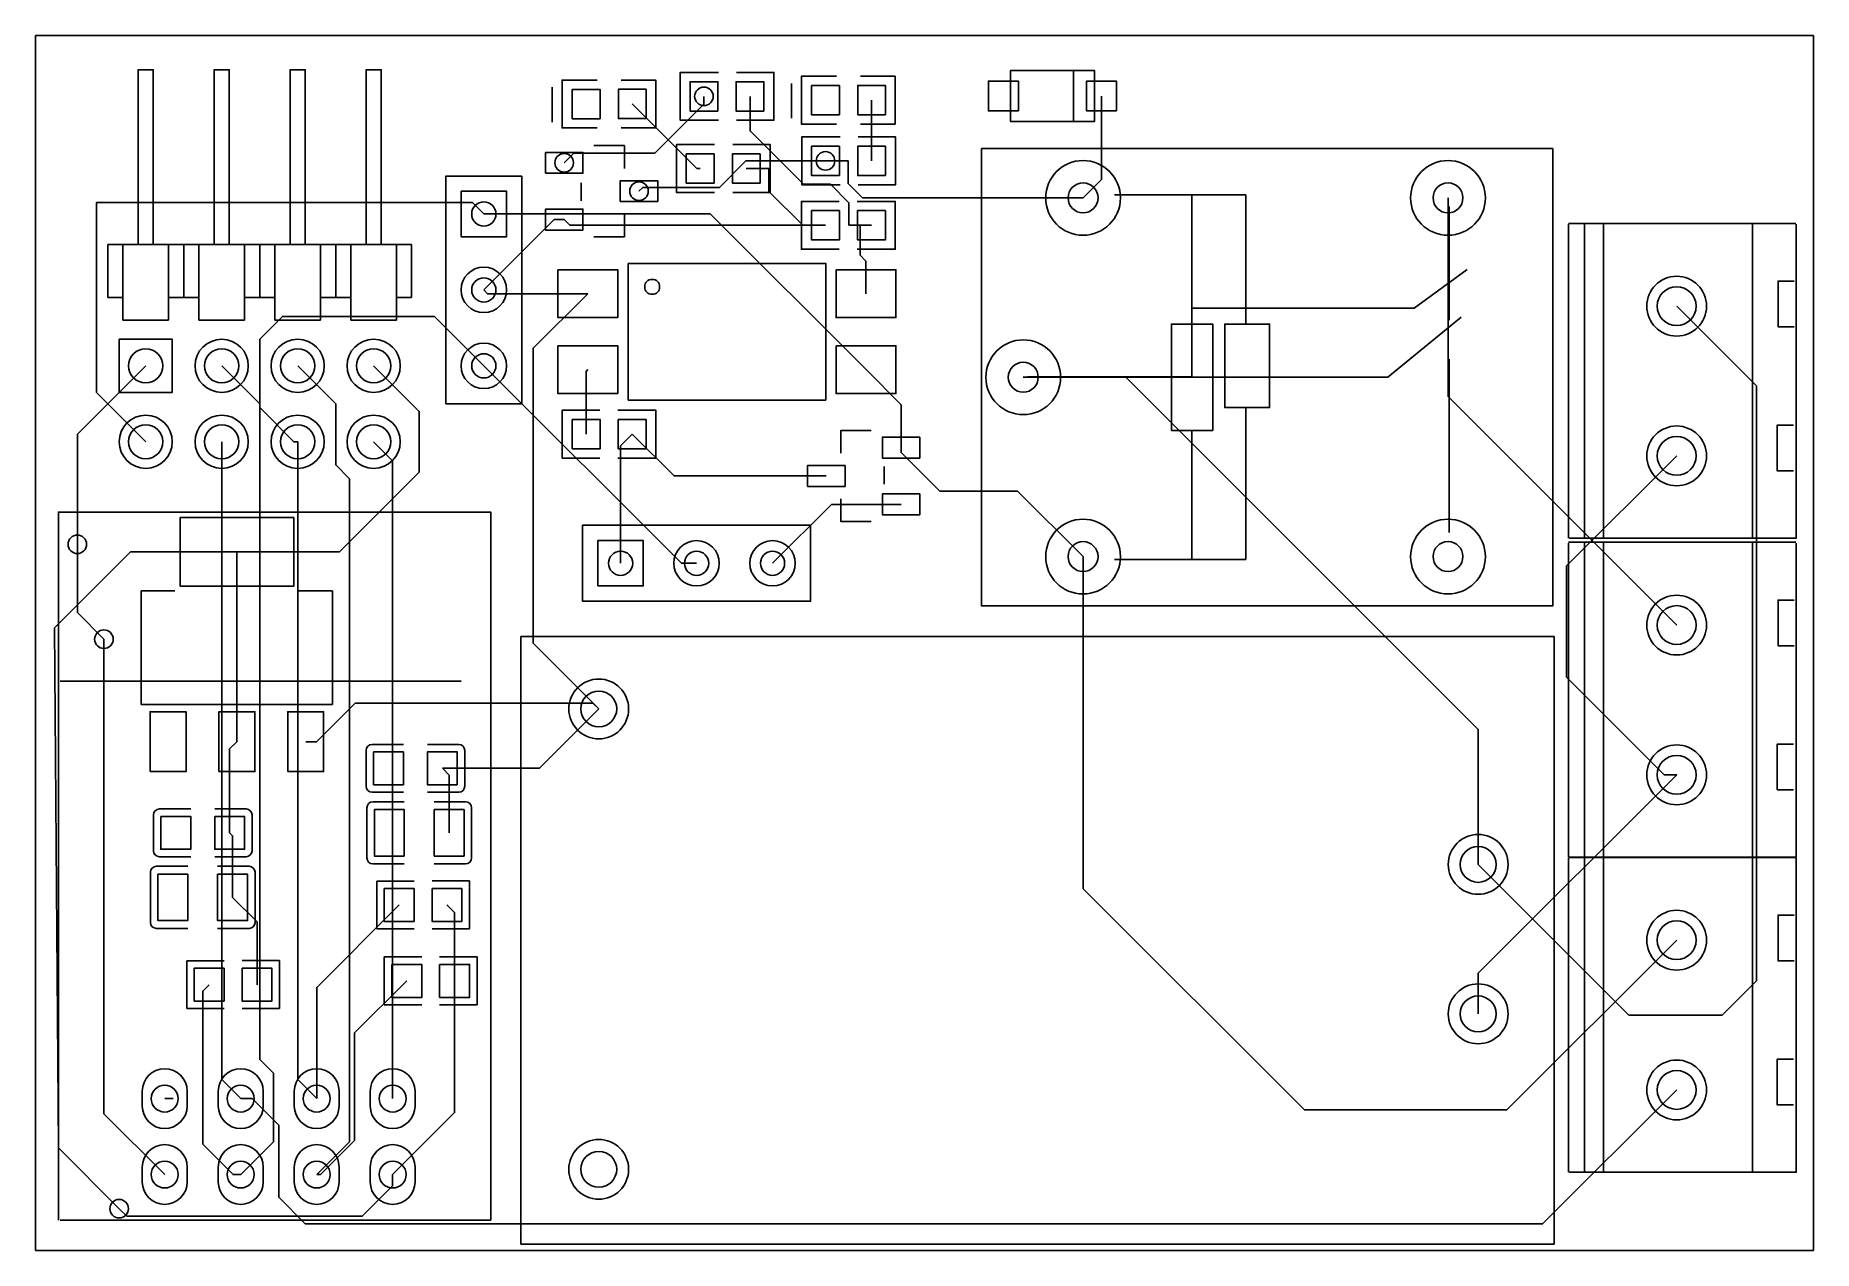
# Model space of a CAD drawing. Header units: millimetres. Extents: x 0 to 59.4, y 0 to 40.6.
import ezdxf

# ---------------------------------------------------------------- set-up
doc = ezdxf.new("R2010")
doc.units = ezdxf.units.MM

msp = doc.modelspace()

# ---------------------------------------------------------------- linework, layer by layer
for points in [[(0, 40.64), (59.436, 40.64)], [(59.436, 0), (0, 0), (0, 40.64)], [(59.436, 40.64), (59.436, 0)], [(3.429, 33.655), (3.429, 39.497), (3.937, 39.497), (3.937, 33.655)], [(5.969, 33.655), (5.969, 39.497), (6.477, 39.497), (6.477, 33.655)], [(8.509, 33.655), (8.509, 39.497), (9.017, 39.497), (9.017, 33.655)], [(11.049, 33.655), (11.049, 39.497), (11.557, 39.497), (11.557, 33.655)], [(22.83, 37.805), (22.814, 37.805), (21.552, 37.805), (21.552, 39.405), (22.83, 39.405)], [(23.432, 37.805), (24.686, 37.805), (24.686, 39.405), (23.432, 39.405)], [(26.778, 37.676), (26.726, 37.676), (25.603, 37.676), (25.603, 39.276), (26.778, 39.276)], [(27.578, 37.676), (28.737, 37.676), (28.737, 39.276), (27.578, 39.276)], [(35.396, 39.466), (32.596, 39.466)], [(32.596, 39.466), (32.596, 37.765)], [(34.697, 37.766), (34.697, 39.466)], [(35.396, 39.466), (35.396, 37.765)], [(17.272, 38.913), (17.272, 37.744)], [(18.777, 37.549), (18.725, 37.549), (17.602, 37.549), (17.602, 39.149), (18.777, 39.149)], [(19.577, 37.549), (20.736, 37.549), (20.736, 39.149), (19.577, 39.149)], [(25.273, 39.04), (25.273, 37.871)], [(22.344, 38.605), (22.344, 38.346), (20.701, 36.703), (17.993, 36.703), (17.673, 36.383)], [(19.949, 38.354), (22.11, 36.192), (22.217, 36.192)], [(23.886, 38.605), (23.886, 37.45), (25.672, 35.664), (26.579, 35.664), (27.191, 35.049), (27.191, 34.293)], [(27.95, 38.481), (27.95, 36.446)], [(35.019, 35.209), (35.636, 35.827), (35.636, 38.616)], [(35.396, 37.766), (32.597, 37.766)], [(19.685, 36.195), (19.685, 36.957), (18.669, 36.957)], [(22.703, 35.392), (22.687, 35.392), (21.425, 35.392), (21.425, 36.992), (22.703, 36.992)], [(23.305, 35.392), (24.559, 35.392), (24.559, 36.992), (23.305, 36.992)], [(26.894, 35.646), (26.878, 35.646), (25.616, 35.646), (25.616, 37.246), (26.894, 37.246)], [(27.496, 35.646), (28.75, 35.646), (28.75, 37.246), (27.496, 37.246)], [(26.408, 36.446), (23.746, 36.446), (22.86, 35.56), (20.3, 35.56), (20.173, 35.433)], [(26.408, 36.446), (27.165, 36.446)], [(27.165, 36.446), (27.165, 35.69), (27.645, 35.209), (35.019, 35.209)], [(18.237, 35.712), (18.237, 35.113)], [(23.759, 36.192), (24.516, 36.192)], [(24.516, 36.192), (24.516, 35.425), (25.649, 34.293)], [(26.86, 35.093), (25.606, 35.093), (25.606, 33.493), (26.86, 33.493)], [(27.462, 35.093), (27.478, 35.093), (28.74, 35.093), (28.74, 33.493), (27.462, 33.493)], [(36.068, 35.306), (38.656, 35.306), (38.656, 30.988), (37.973, 30.988), (37.973, 30.483), (37.973, 27.432), (39.357, 27.432), (39.357, 30.988), (37.973, 30.988)], [(36.068, 35.306), (40.457, 35.306), (40.457, 30.988), (39.756, 30.988), (39.756, 28.194), (41.257, 28.194), (41.257, 30.988), (40.005, 30.988)], [(54.864, 20.919), (47.219, 28.565), (47.219, 35.209)], [(14.986, 34.671), (14.605, 35.052), (2.032, 35.052), (2.032, 28.702), (3.683, 27.051)], [(27.763, 29.465), (22.557, 34.671), (14.986, 34.671)], [(17.673, 34.483), (17.338, 34.483), (14.986, 32.131)], [(17.673, 34.483), (17.863, 34.293), (26.406, 34.293)], [(19.685, 34.671), (19.685, 33.909), (18.669, 33.909)], [(47.256, 34.918), (47.256, 33.318)], [(26.406, 34.293), (25.649, 34.293)], [(27.569, 34.293), (27.191, 34.293)], [(27.948, 34.293), (27.569, 34.293)], [(27.569, 34.293), (27.569, 33.289), (27.762, 33.096)], [(47.256, 34.218), (47.256, 31.118)], [(58.843, 34.357), (51.243, 34.357)], [(51.243, 34.327), (51.243, 23.827)], [(51.783, 34.327), (51.783, 23.827)], [(52.413, 34.327), (52.413, 23.827)], [(57.403, 34.327), (57.403, 23.827)], [(58.863, 34.327), (58.863, 23.827)], [(2.413, 33.655), (12.573, 33.655)], [(2.413, 31.877), (2.413, 33.655)], [(2.921, 31.115), (2.921, 33.655)], [(4.445, 31.115), (4.445, 33.655)], [(4.953, 33.655), (4.953, 31.877)], [(5.461, 31.115), (5.461, 33.655)], [(6.985, 31.115), (6.985, 33.655)], [(7.493, 33.655), (7.493, 31.877)], [(8.001, 31.115), (8.001, 33.655)], [(9.525, 31.115), (9.525, 33.655)], [(10.033, 33.655), (10.033, 31.877)], [(10.541, 31.115), (10.541, 33.655)], [(12.065, 31.115), (12.065, 33.655)], [(12.573, 33.655), (12.573, 31.877)], [(27.762, 32.004), (27.762, 33.096)], [(33.157, 29.218), (38.656, 29.218), (38.656, 31.519), (46.088, 31.519), (47.856, 32.818)], [(14.986, 32.131), (15.113, 32.004), (18.464, 32.004)], [(58.795, 32.426), (58.255, 32.426), (58.255, 30.896), (58.795, 30.896)], [(2.413, 31.877), (2.921, 31.877)], [(4.445, 31.877), (5.461, 31.877)], [(6.985, 31.877), (8.001, 31.877)], [(9.525, 31.877), (10.541, 31.877)], [(12.065, 31.877), (12.573, 31.877)], [(18.464, 32.004), (16.637, 30.177), (16.637, 20.32), (17.257, 19.685), (18.828, 18.114)], [(54.864, 31.587), (57.531, 28.92), (57.531, 9.017), (56.388, 7.874), (53.266, 7.874), (48.227, 12.913)], [(2.921, 31.115), (4.445, 31.115)], [(5.461, 31.115), (6.985, 31.115)], [(14.986, 29.591), (13.335, 31.242), (8.255, 31.242), (7.493, 30.48), (7.493, 28.194), (8.636, 27.051), (8.763, 27.051)], [(8.001, 31.115), (9.525, 31.115)], [(10.541, 31.115), (12.065, 31.115)], [(33.782, 29.21), (45.212, 29.21), (47.656, 31.218)], [(47.256, 29.818), (47.256, 24.018)], [(47.256, 29.718), (47.256, 24.218)], [(3.683, 29.591), (1.397, 27.305), (1.397, 23.622)], [(6.223, 29.591), (7.493, 28.321), (7.493, 6.386), (7.953, 5.926), (7.953, 3.635), (6.858, 2.54)], [(6.731, 23.368), (10.16, 23.368), (12.827, 26.035), (12.827, 28.067), (11.303, 29.591)], [(8.763, 29.591), (10.033, 28.321), (10.033, 26.276), (10.493, 25.817), (10.493, 3.635), (9.398, 2.54)], [(14.986, 29.591), (21.59, 22.987), (22.098, 22.987)], [(18.464, 29.464), (18.406, 29.406), (18.406, 27.308)], [(27.763, 29.465), (28.936, 28.292), (28.936, 26.858)], [(48.228, 12.914), (48.228, 17.431), (36.449, 29.21), (33.02, 29.21)], [(18.859, 28.108), (17.605, 28.108), (17.605, 26.508), (18.859, 26.508)], [(19.461, 28.108), (19.477, 28.108), (20.739, 28.108), (20.739, 26.508), (19.461, 26.508)], [(40.456, 28.118), (40.457, 28.194), (40.457, 23.114), (36.068, 23.114)], [(26.924, 26.67), (26.924, 27.432), (27.94, 27.432)], [(38.656, 27.418), (38.656, 27.432), (38.656, 23.114), (36.068, 23.114)], [(58.765, 27.608), (58.225, 27.608), (58.225, 26.078), (58.765, 26.078)], [(6.223, 27.051), (6.223, 5.715), (6.858, 5.08)], [(8.763, 27.051), (8.763, 5.715), (9.398, 5.08)], [(11.303, 27.051), (11.938, 26.416), (11.938, 5.08)], [(19.947, 27.308), (19.558, 26.919), (19.558, 22.987)], [(19.947, 27.308), (21.347, 25.908), (26.436, 25.908)], [(28.936, 26.858), (28.936, 26.69), (30.226, 25.4), (32.829, 25.4), (35.019, 23.211)], [(28.372, 25.629), (28.372, 26.228)], [(54.864, 26.579), (51.181, 22.896), (51.181, 19.177), (54.447, 15.911), (54.864, 15.911)], [(26.924, 25.146), (26.924, 24.384), (27.94, 24.384)], [(0.762, 1.016), (0.762, 8.984), (0.762, 24.7), (15.218, 24.7), (15.218, 1.016), (0.818, 1.016)], [(28.936, 24.958), (26.609, 24.958), (24.638, 22.987)], [(58.873, 23.827), (51.273, 23.827)], [(6.731, 23.368), (3.175, 23.368), (0.635, 20.828), (0.762, 3.429), (2.794, 1.397)], [(2.286, 20.447), (1.397, 21.336), (1.397, 23.622)], [(6.731, 23.368), (6.731, 17.018)], [(54.864, 10.378), (49.185, 4.699), (42.418, 4.699), (35.019, 12.098), (35.019, 23.211)], [(58.843, 23.689), (51.243, 23.689)], [(51.243, 23.659), (51.243, 13.159)], [(51.783, 23.659), (51.783, 13.159)], [(52.413, 23.659), (52.413, 13.159)], [(57.403, 23.659), (57.403, 13.159)], [(58.863, 23.659), (58.863, 13.159)], [(3.531, 18.268), (3.531, 22.068)], [(4.656, 22.068), (3.531, 22.068)], [(9.931, 22.068), (8.806, 22.068)], [(9.931, 22.068), (9.931, 18.268)], [(58.795, 21.758), (58.255, 21.758), (58.255, 20.228), (58.795, 20.228)], [(4.318, 2.54), (2.286, 4.572), (2.286, 20.447)], [(0.818, 19.04), (14.224, 19.04)], [(9.931, 18.268), (3.531, 18.268)], [(9.031, 17.018), (9.39, 17.018), (10.683, 18.311)], [(18.829, 18.113), (18.631, 18.311), (10.683, 18.311)], [(13.6, 16.129), (16.843, 16.129), (18.828, 18.114)], [(6.731, 17.018), (6.488, 16.775), (6.488, 13.97)], [(11.05, 15.529), (11.05, 16.729)], [(11.25, 16.929), (11.3, 16.929)], [(12.3, 16.929), (11.3, 16.929)], [(13.1, 16.929), (14.1, 16.929)], [(14.15, 16.929), (14.1, 16.929)], [(14.35, 15.529), (14.35, 16.729)], [(58.765, 16.94), (58.225, 16.94), (58.225, 15.41), (58.765, 15.41)], [(13.6, 16.129), (13.827, 15.902), (13.827, 13.97)], [(54.864, 15.911), (48.228, 9.275), (48.228, 7.914)], [(11.25, 15.329), (11.3, 15.329)], [(12.327, 15.01), (11.277, 15.01)], [(12.3, 15.329), (11.3, 15.329)], [(13.1, 15.329), (14.1, 15.329)], [(13.327, 15.01), (14.377, 15.01)], [(14.15, 15.329), (14.1, 15.329)], [(3.938, 14.57), (3.938, 13.37)], [(4.138, 14.77), (4.188, 14.77)], [(5.188, 14.77), (4.188, 14.77)], [(5.988, 14.77), (6.988, 14.77)], [(7.038, 14.77), (6.988, 14.77)], [(7.238, 14.57), (7.238, 13.37)], [(11.077, 14.81), (11.077, 14.77)], [(11.077, 13.17), (11.077, 14.77)], [(14.577, 14.81), (14.577, 14.77)], [(14.577, 13.17), (14.577, 14.77)], [(6.488, 13.97), (6.588, 13.87), (6.588, 11.811)], [(4.138, 13.17), (4.188, 13.17)], [(5.188, 13.17), (4.188, 13.17)], [(5.988, 13.17), (6.988, 13.17)], [(7.038, 13.17), (6.988, 13.17)], [(11.077, 13.13), (11.077, 13.17)], [(14.577, 13.15), (14.577, 13.17)], [(14.577, 13.13), (14.577, 13.17)], [(58.843, 13.148), (51.243, 13.148)], [(51.243, 13.118), (51.243, 2.618)], [(58.873, 13.159), (51.273, 13.159)], [(51.783, 13.118), (51.783, 2.618)], [(52.413, 13.118), (52.413, 2.618)], [(57.403, 13.118), (57.403, 2.618)], [(58.863, 13.118), (58.863, 2.618)], [(3.838, 12.651), (3.838, 12.611)], [(3.838, 12.631), (3.838, 12.611)], [(3.838, 12.611), (3.838, 11.011)], [(5.088, 12.851), (4.038, 12.851)], [(6.088, 12.851), (7.138, 12.851)], [(7.338, 12.651), (7.338, 12.611)], [(7.338, 12.611), (7.338, 11.011)], [(12.327, 12.93), (11.277, 12.93)], [(13.327, 12.93), (14.377, 12.93)], [(11.404, 12.357), (11.404, 10.757)], [(12.654, 12.357), (11.404, 12.357)], [(13.255, 12.362), (14.505, 12.362)], [(14.505, 12.362), (14.505, 10.762)], [(6.589, 11.811), (7.404, 10.996), (7.404, 8.89)], [(12.154, 11.557), (9.398, 8.801), (9.398, 5.08)], [(13.754, 11.557), (14.008, 11.303), (14.008, 9.017)], [(3.838, 10.971), (3.838, 11.011)], [(5.088, 10.771), (4.038, 10.771)], [(6.088, 10.771), (7.138, 10.771)], [(7.338, 10.971), (7.338, 11.011)], [(12.654, 10.757), (11.404, 10.757)], [(13.255, 10.762), (14.505, 10.762)], [(58.795, 11.217), (58.255, 11.217), (58.255, 9.687), (58.795, 9.687)], [(5.054, 9.69), (5.054, 8.09)], [(6.304, 9.69), (5.054, 9.69)], [(6.905, 9.695), (8.155, 9.695)], [(8.155, 9.695), (8.155, 8.095)], [(11.658, 9.817), (11.658, 8.217)], [(12.908, 9.817), (11.658, 9.817)], [(13.509, 9.822), (14.759, 9.822)], [(14.759, 9.822), (14.759, 8.222)], [(12.408, 9.017), (10.668, 7.277), (10.668, 3.683), (9.525, 2.54), (9.398, 2.54)], [(14.008, 9.017), (14.008, 4.61), (11.938, 2.54)], [(5.804, 8.89), (5.588, 8.674), (5.588, 3.556), (6.604, 2.54), (6.858, 2.54)], [(6.304, 8.09), (5.054, 8.09)], [(6.905, 8.095), (8.155, 8.095)], [(12.908, 8.217), (11.658, 8.217)], [(13.509, 8.222), (14.759, 8.222)], [(58.765, 6.399), (58.225, 6.399), (58.225, 4.869), (58.765, 4.869)], [(54.864, 5.37), (50.383, 0.889), (9.017, 0.889), (8.128, 1.778), (8.128, 4.191), (7.239, 5.08), (6.858, 5.08)], [(4.597, 5.08), (4.318, 5.08)], [(2.794, 1.397), (3.048, 1.143), (10.922, 1.143), (11.938, 2.159), (11.938, 2.54)], [(58.873, 2.618), (51.273, 2.618)]]:
    msp.add_lwpolyline(points)
for points in [[(18.872, 37.859), (17.942, 37.859), (17.942, 38.839), (18.872, 38.839)], [(20.413, 37.864), (19.484, 37.864), (19.484, 38.844), (20.413, 38.844)], [(22.809, 38.115), (21.879, 38.115), (21.879, 39.095), (22.809, 39.095)], [(24.35, 38.115), (23.421, 38.115), (23.421, 39.095), (24.35, 39.095)], [(26.873, 37.986), (25.943, 37.986), (25.943, 38.966), (26.873, 38.966)], [(28.414, 37.991), (27.485, 37.991), (27.485, 38.971), (28.414, 38.971)], [(32.856, 38.116), (31.856, 38.116), (31.856, 39.116), (32.856, 39.116)], [(36.136, 38.116), (35.136, 38.116), (35.136, 39.116), (36.136, 39.116)], [(26.873, 35.956), (25.943, 35.956), (25.943, 36.936), (26.873, 36.936)], [(28.414, 35.956), (27.485, 35.956), (27.485, 36.936), (28.414, 36.936)], [(31.619, 36.859), (31.619, 21.56), (50.719, 21.56), (50.719, 36.859), (31.619, 36.859)], [(17.048, 36.033), (17.048, 36.733), (18.298, 36.733), (18.298, 36.033)], [(22.682, 35.702), (21.752, 35.702), (21.752, 36.682), (22.682, 36.682)], [(24.223, 35.702), (23.294, 35.702), (23.294, 36.682), (24.223, 36.682)], [(16.256, 35.941), (16.256, 28.321), (13.716, 28.321), (13.716, 35.941), (16.256, 35.941)], [(19.548, 35.083), (19.548, 35.783), (20.798, 35.783), (20.798, 35.083)], [(14.226, 35.431), (15.746, 35.431), (15.746, 33.911), (14.226, 33.911)], [(17.048, 34.133), (17.048, 34.833), (18.298, 34.833), (18.298, 34.133)], [(25.942, 34.783), (26.871, 34.783), (26.871, 33.803), (25.942, 33.803)], [(27.483, 34.783), (28.413, 34.783), (28.413, 33.803), (27.483, 33.803)], [(17.464, 32.804), (19.464, 32.804), (19.464, 31.204), (17.464, 31.204)], [(19.812, 33.02), (19.812, 28.448), (26.416, 28.448), (26.416, 33.02), (19.812, 33.02)], [(26.763, 32.804), (28.763, 32.804), (28.763, 31.203), (26.763, 31.203)], [(2.794, 30.48), (4.572, 30.48), (4.572, 28.702), (2.794, 28.702)], [(17.464, 30.264), (19.464, 30.264), (19.464, 28.664), (17.464, 28.664)], [(26.763, 30.265), (28.763, 30.265), (28.763, 28.665), (26.763, 28.665)], [(17.941, 27.798), (18.87, 27.798), (18.87, 26.818), (17.941, 26.818)], [(19.482, 27.798), (20.412, 27.798), (20.412, 26.818), (19.482, 26.818)], [(29.561, 27.208), (29.561, 26.508), (28.311, 26.508), (28.311, 27.208)], [(27.061, 26.258), (27.061, 25.558), (25.811, 25.558), (25.811, 26.258)], [(29.561, 25.308), (29.561, 24.608), (28.311, 24.608), (28.311, 25.308)], [(4.831, 22.218), (4.831, 24.518), (8.631, 24.518), (8.631, 22.218)], [(18.288, 24.257), (25.908, 24.257), (25.908, 21.717), (18.288, 21.717), (18.288, 24.257)], [(18.798, 22.227), (18.798, 23.747), (20.318, 23.747), (20.318, 22.227)], [(50.768, 0.214), (16.224, 0.214), (16.224, 20.534), (50.768, 20.534), (50.768, 0.214)], [(3.831, 16.018), (3.831, 18.018), (5.031, 18.018), (5.031, 16.018)], [(6.131, 16.018), (6.131, 18.018), (7.331, 18.018), (7.331, 16.018)], [(8.431, 16.018), (8.431, 18.018), (9.631, 18.018), (9.631, 16.018)], [(12.3, 15.579), (11.3, 15.579), (11.3, 16.679), (12.3, 16.679)], [(14.1, 15.579), (13.1, 15.579), (13.1, 16.679), (14.1, 16.679)], [(4.188, 14.52), (5.188, 14.52), (5.188, 13.42), (4.188, 13.42)], [(5.988, 14.52), (6.988, 14.52), (6.988, 13.42), (5.988, 13.42)], [(12.327, 13.195), (11.327, 13.195), (11.327, 14.745), (12.327, 14.745)], [(14.327, 13.195), (13.327, 13.195), (13.327, 14.745), (14.327, 14.745)], [(4.088, 12.586), (5.088, 12.586), (5.088, 11.036), (4.088, 11.036)], [(6.088, 12.586), (7.088, 12.586), (7.088, 11.036), (6.088, 11.036)], [(11.654, 12.107), (12.654, 12.107), (12.654, 11.007), (11.654, 11.007)], [(13.254, 12.107), (14.254, 12.107), (14.254, 11.007), (13.254, 11.007)], [(11.908, 9.567), (12.908, 9.567), (12.908, 8.467), (11.908, 8.467)], [(13.508, 9.567), (14.508, 9.567), (14.508, 8.467), (13.508, 8.467)], [(5.304, 9.44), (6.304, 9.44), (6.304, 8.34), (5.304, 8.34)], [(6.904, 9.44), (7.904, 9.44), (7.904, 8.34), (6.904, 8.34)], [(3.568, 4.83), (3.568, 5.33)], [(5.068, 4.83), (5.068, 5.33)], [(6.108, 4.83), (6.108, 5.33)], [(7.608, 4.83), (7.608, 5.33)], [(8.648, 4.83), (8.648, 5.33)], [(10.148, 4.83), (10.148, 5.33)], [(11.188, 4.83), (11.188, 5.33)], [(12.688, 4.83), (12.688, 5.33)], [(3.568, 2.29), (3.568, 2.79)], [(5.068, 2.29), (5.068, 2.79)], [(6.108, 2.29), (6.108, 2.79)], [(7.608, 2.29), (7.608, 2.79)], [(8.648, 2.29), (8.648, 2.79)], [(10.148, 2.29), (10.148, 2.79)], [(11.188, 2.29), (11.188, 2.79)], [(12.688, 2.29), (12.688, 2.79)]]:
    msp.add_lwpolyline(points, close=True)
for centre, radius in [((22.344, 38.605), 0.31), ((17.673, 36.383), 0.31), ((26.408, 36.446), 0.31), ((35.019, 35.209), 1.25), ((47.219, 35.209), 1.25), ((20.173, 35.433), 0.31), ((35.019, 35.209), 0.5), ((47.219, 35.209), 0.5), ((14.986, 34.671), 0.405), ((14.986, 32.131), 0.76), ((14.986, 32.131), 0.405), ((20.614, 32.234), 0.25), ((54.864, 31.587), 1), ((54.864, 31.587), 0.65), ((6.223, 29.591), 0.889), ((8.763, 29.591), 0.889), ((11.303, 29.591), 0.889), ((14.986, 29.591), 0.76), ((33.02, 29.21), 1.25), ((3.683, 29.591), 0.572), ((6.223, 29.591), 0.572), ((8.763, 29.591), 0.572), ((11.303, 29.591), 0.572), ((14.986, 29.591), 0.405), ((33.02, 29.21), 0.5), ((3.683, 27.051), 0.889), ((6.223, 27.051), 0.889), ((8.763, 27.051), 0.889), ((11.303, 27.051), 0.889), ((3.683, 27.051), 0.572), ((6.223, 27.051), 0.572), ((8.763, 27.051), 0.572), ((11.303, 27.051), 0.572), ((54.864, 26.579), 1), ((54.864, 26.579), 0.65), ((35.019, 23.211), 1.25), ((47.219, 23.211), 1.25), ((1.397, 23.622), 0.31), ((19.558, 22.987), 0.405), ((22.098, 22.987), 0.76), ((22.098, 22.987), 0.405), ((24.638, 22.987), 0.76), ((24.638, 22.987), 0.405), ((35.019, 23.211), 0.5), ((47.219, 23.211), 0.5), ((54.864, 20.919), 1), ((54.864, 20.919), 0.65), ((2.286, 20.447), 0.31), ((18.828, 18.114), 1), ((18.828, 18.114), 0.6), ((54.864, 15.911), 1), ((54.864, 15.911), 0.65), ((48.228, 12.914), 1), ((48.228, 12.914), 0.6), ((54.864, 10.378), 1), ((54.864, 10.378), 0.65), ((48.228, 7.914), 1), ((48.228, 7.914), 0.6), ((54.864, 5.37), 1), ((54.864, 5.37), 0.65), ((4.318, 5.08), 0.45), ((6.858, 5.08), 0.45), ((9.398, 5.08), 0.45), ((11.938, 5.08), 0.45), ((18.828, 2.714), 1), ((4.318, 2.54), 0.45), ((6.858, 2.54), 0.45), ((9.398, 2.54), 0.45), ((11.938, 2.54), 0.45), ((18.828, 2.714), 0.6), ((2.794, 1.397), 0.31)]:
    msp.add_circle(centre, radius)
for centre, radius, start, end in [((11.25, 16.729), 0.2, 90, 180), ((14.15, 16.729), 0.2, 0, 90), ((11.25, 15.529), 0.2, 180, 270), ((14.15, 15.529), 0.2, 270, 0), ((11.277, 14.81), 0.2, 90, 180), ((14.377, 14.81), 0.2, 360, 90), ((4.138, 14.57), 0.2, 90, 180), ((7.038, 14.57), 0.2, 0, 90), ((4.138, 13.37), 0.2, 180, 270), ((7.038, 13.37), 0.2, 270, 0), ((11.277, 13.13), 0.2, 180, 270), ((14.377, 13.13), 0.2, 270, 0), ((4.038, 12.651), 0.2, 90, 180), ((7.138, 12.651), 0.2, 360, 90), ((4.038, 10.971), 0.2, 180, 270), ((7.138, 10.971), 0.2, 270, 0), ((4.318, 5.33), 0.75, 0, 180), ((6.858, 5.33), 0.75, 0, 180), ((9.398, 5.33), 0.75, 0, 180), ((11.938, 5.33), 0.75, 0, 180), ((4.318, 4.83), 0.75, 180, 0), ((6.858, 4.83), 0.75, 180, 0), ((9.398, 4.83), 0.75, 180, 0), ((11.938, 4.83), 0.75, 180, 0), ((4.318, 2.79), 0.75, 0, 180), ((6.858, 2.79), 0.75, 0, 180), ((9.398, 2.79), 0.75, 0, 180), ((11.938, 2.79), 0.75, 0, 180), ((4.318, 2.29), 0.75, 180, 0), ((6.858, 2.29), 0.75, 180, 0), ((9.398, 2.29), 0.75, 180, 0), ((11.938, 2.29), 0.75, 180, 0)]:
    msp.add_arc(centre, radius, start, end)

doc.saveas('drawing.dxf')
